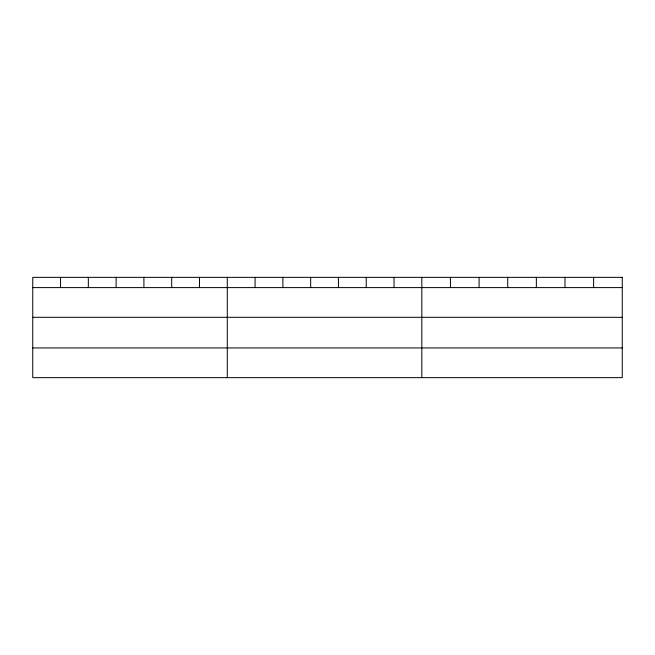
<?xml version="1.0" encoding="UTF-8"?>
<svg xmlns="http://www.w3.org/2000/svg" width="655" height="655" viewBox="0 0 655 655"><rect width="100%" height="100%" fill="white"/><g stroke="black" fill="none" stroke-linecap="round" stroke-linejoin="round"><path stroke-width="0.98" d="M32.75 287.602L622.25 287.602M32.75 317.315L622.25 317.315M32.75 347.936L622.25 347.936M593.618 277.352L593.618 287.602M564.987 277.352L564.987 287.602M536.355 277.352L536.355 287.602M507.715 277.352L507.715 287.602M479.083 277.352L479.083 287.602M450.452 277.352L450.452 287.602M421.82 277.352L421.82 377.648M394.032 277.352L394.032 287.602M366.235 277.352L366.235 287.602M338.447 277.352L338.447 287.602M310.658 277.352L310.658 287.602M282.87 277.352L282.87 287.602M255.073 277.352L255.073 287.602M227.285 277.352L227.285 377.648M199.497 277.352L199.497 287.602M171.7 277.352L171.7 287.602M143.912 277.352L143.912 287.602M116.123 277.352L116.123 287.602M88.335 277.352L88.335 287.602M60.538 277.352L60.538 287.602M622.25 277.352L32.75 277.352L32.75 377.648L622.25 377.648L622.25 277.352"/></g></svg>
